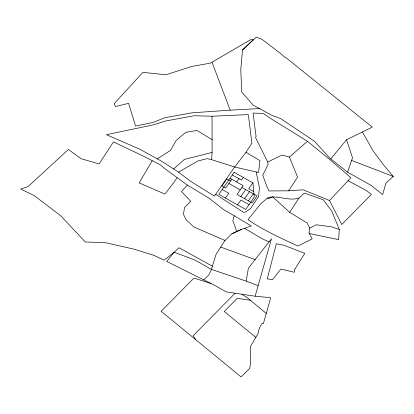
<?xml version="1.0" encoding="UTF-8"?>
<svg xmlns="http://www.w3.org/2000/svg" width="414" height="414" viewBox="0 0 414 414"><rect width="100%" height="100%" fill="white"/><g stroke="black" fill="none" stroke-linecap="round" stroke-linejoin="round"><path stroke-width="0.62" d="M245.968 152.3L259.961 160.637L258.527 172.483L234.64 167.013L211.575 159.649L212.123 152.404L212.035 116.236L248.307 114.595L251.909 143.141L245.968 152.3L234.64 167.013L214.416 196.132L190.062 180.944L178.532 172.141L162.009 161.486L139.787 149.185L106.465 134.695L153.413 124.857L165.388 121.038L194.135 115.744L212.035 116.236M298.98 198.006C288.781 201.504 278.415 195.144 268.231 197.509L260.836 203.616L247.986 219.699C263.49 230.355 280.852 238.117 297.878 246.04L312.161 238.883L308.989 232.906L309.791 228.098L307.136 222.986L289.676 212.341L298.98 198.006L304.456 193.09L323.22 199.807L331.754 211.026L339.304 229.485L338.611 239.623L309.336 233.558M362.447 131.983L372.321 127.124L285.21 57.07L284.594 57.235L281.468 54.177L262.093 39.361L256.297 37.058L242.516 49.949L240.777 69.63L241.719 92.001L253.114 105.063L271.475 115.185L280.661 118.595L314.5 141.293L330.046 158.376L347.584 172.177L371.182 185.41L382.614 194.544L385.993 182.978L393.3 176.447L383.483 164.86L373.211 151.048L362.447 131.983L346.559 139.73L330.905 158.79M258.077 285.613L246.175 281.111L248.39 268.194L271.506 238.749L255.127 296.207L226.375 291.922L214.788 285.427L166.754 261.441L174.185 252.245L179.055 247.758L212.392 266.212L211.549 269.447L208.868 274.834L203.817 279.905M246.175 281.111L211.549 269.447L194.74 259.94L174.185 252.245L164.11 260.189L154.049 255.402L133.732 249.078L104.954 242.604L85.305 241.988L60.78 215.808L34.217 195.61L20.7 189.043L27.971 186.642L68.398 149.459L81.051 158.707L99.086 163.928L113.477 141.888L143.71 156.295L160.296 164.839L166.257 169.74L187.397 185.105L208.48 197.788L223.638 209.608L234.215 215.756L232.849 220.584L236.792 231.509L231.959 233.729L224.988 240.487L216.165 254.056L212.392 266.212M347.584 172.177L352.505 157.806L346.559 139.73M152.207 160.736L139.135 182.895L164.844 194.057L172.203 184.747L177.145 177.741M255.127 296.207L270.73 297.713L263.376 323.598L262.238 323.256L261.902 323.722A27.014 24.566 -9.1 0 0 258.9 329.829L257.984 333.762L250.527 346.347L250.625 362.379L249.756 368.294L241.119 376.942L161.16 311.297L193.964 278.063L211 283.523M288.656 190.797L297.588 177.182L289.412 157.066L282.11 155.007L267.703 162.029L268.143 164.27L262.755 175.272L266.973 186.673L268.986 190.952L288.656 190.797L303.146 189.809L329.523 200.495L341.757 224.523L371.368 194.44L366.83 190.813L348.05 180.706M231.804 179.231L225.671 188.07L221.888 185.938L226.779 178.895L230.562 181.022M225.449 198.063L228.807 193.224L222.189 189.498M236.637 181.953L238.919 178.662M243.313 177.461L241.476 180.1L232.295 174.936M240.813 196.593L245.704 189.545M237.564 204.883L240.922 200.045L249.057 204.625M252.866 182.838L248.747 188.768L253.766 191.594M244.602 198.725L249.492 191.677M248.384 200.852L253.275 193.809M187.397 185.105L181.441 191.511L190.75 201.292L184.525 207.533L183.469 214.297L186.15 219.756L193.824 226.955L224.988 240.487M329.523 200.495L350.881 177.689L329.854 159.576L307.478 141.283L269.576 117.835L263.237 113.457L253.063 113.048L256.1 136.62L255.516 137.432L267.703 162.029M235.095 293.221L193.126 335.738L195.874 339.884M242.516 49.949L253.725 39.475L250.263 39.879L210.431 63.13L191.594 66.494L165.978 74.774L142.933 72.362L114.197 103.624L115.454 106.595L128.599 103.314L135.559 126.084L152.75 122.513L164.756 117.773L191.848 112.836L230.215 110.15L259.485 108.572M173.689 168.871L184.416 159.431L212.123 152.404M289.412 157.066L307.478 141.283M157.216 158.883L170.506 150.411L176.204 140.398L185.72 132.366L196.945 130.426L212.232 139.751M178.532 172.141L197.933 160.974L207.124 158.634L211.575 159.649M309.791 228.098L316.161 224.797L331.63 226.815L339.304 229.485M236.792 231.509L241.497 229.346L251.314 226.013L234.215 215.756M231.959 233.729L241.497 229.346M250.486 300.295L237.238 298.318L224.248 311.473L255.909 337.451M269.074 241.859L262.155 238.79L244.586 228.3M220.703 247.07L255.179 259.635M351.584 160.425L393.3 176.447M241.817 294.225L247.396 297.759L266.264 313.445M230.013 178.227L243.163 185.627L237.031 194.461L252.173 202.984L257.063 195.936L241.921 187.413M228.87 183.459L240.229 189.855M215.668 194.342L243.68 212.398L245.311 212.077L250.237 208.915L258.512 196.753L259.433 187.78L256.137 171.939M267.558 198.063L268.474 198.823L272.588 196.764L289.676 212.341M230.215 110.15L212.061 62.369M294.877 269.147L294.214 272.257L280.868 269.048L272.495 279.709L267.278 278.834L276.371 243.727L284.149 245.336L304.792 253.368L294.877 269.147M234.133 172.291L218.83 194.337L245.699 209.458L254.263 197.121L252.985 182.905L234.133 172.291"/></g></svg>
